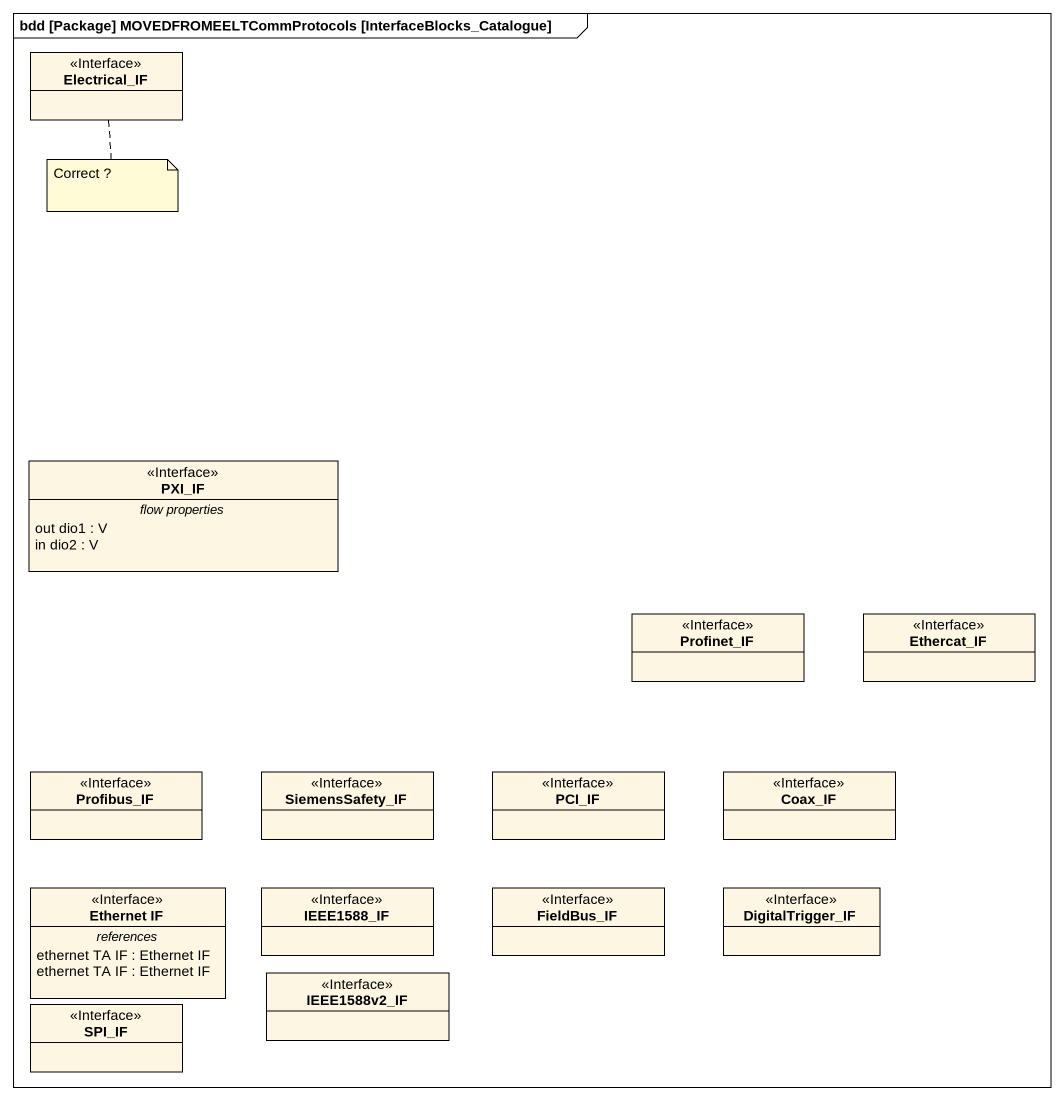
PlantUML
@startuml
mainframe bdd [Package] MOVEDFROMEELTCommProtocols [InterfaceBlocks_Catalogue]
hide circle
hide empty members
class Electrical_IF <<Interface>>
class PXI_IF <<Interface>> {
  -- flow properties --
  out dio1 : V
  in dio2 : V
}
class Profinet_IF <<Interface>>
class Ethercat_IF <<Interface>>
class Profibus_IF <<Interface>>
class SiemensSafety_IF <<Interface>>
class PCI_IF <<Interface>>
class Coax_IF <<Interface>>
class "Ethernet IF" as Ethernet_IF <<Interface>> {
  -- references --
  ethernet TA IF : Ethernet IF
  ethernet TA IF : Ethernet IF
}
class IEEE1588_IF <<Interface>>
class FieldBus_IF <<Interface>>
class DigitalTrigger_IF <<Interface>>
class SPI_IF <<Interface>>
class IEEE1588v2_IF <<Interface>>
note bottom of Electrical_IF : Correct ?
@enduml
